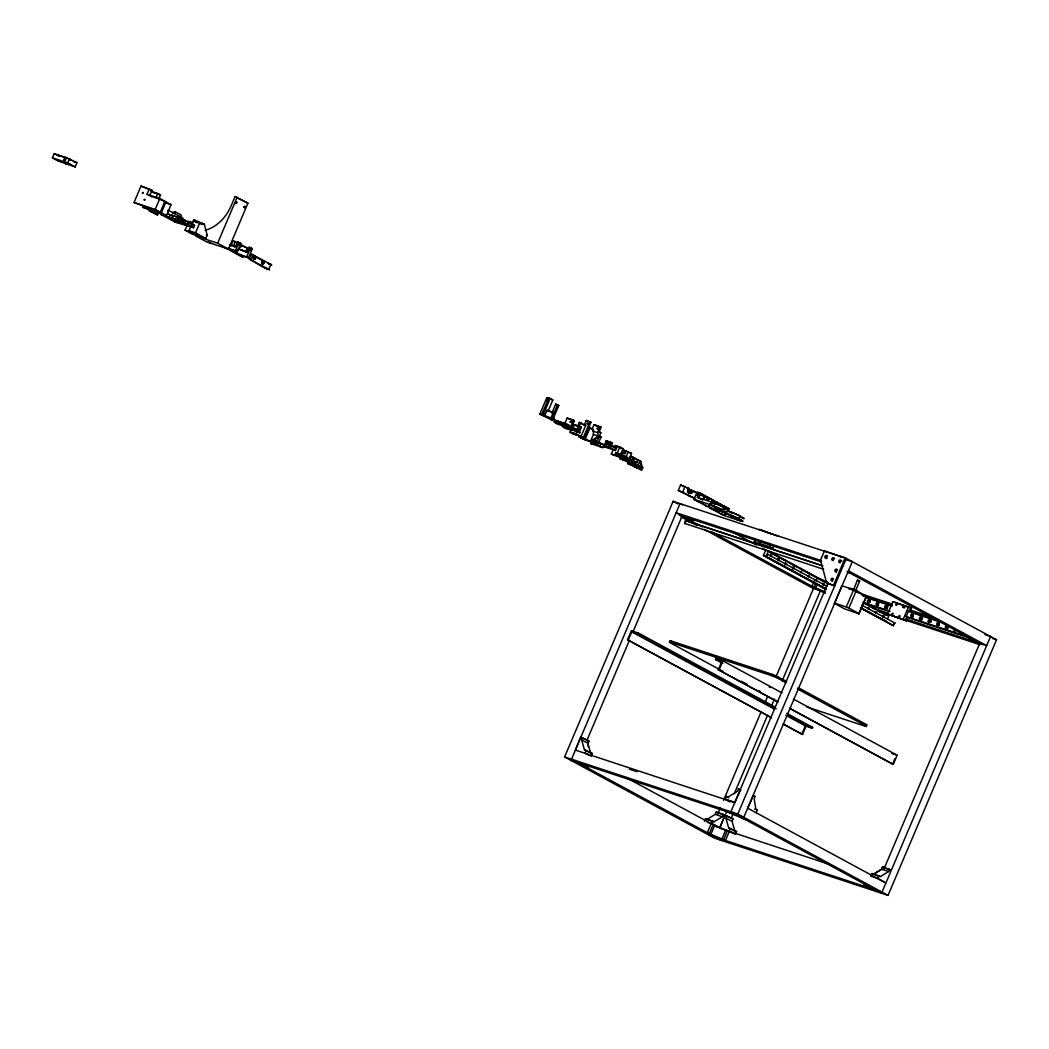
<?xml version="1.0" encoding="UTF-8"?>
<svg xmlns="http://www.w3.org/2000/svg" width="1049" height="1049" viewBox="0 0 1049 1049"><rect width="100%" height="100%" fill="white"/><g stroke="black" fill="none" stroke-linecap="round" stroke-linejoin="round"><path stroke-width="1.5" d="M607.305 444.252L607.148 442.862L606.846 444.278M624.876 453.758L625.768 452.88M922.359 619.238L921.717 618.163L921.573 619.644M261.87 262.329C263.089 264.728 263.102 259.89 261.962 262.053M770.792 556.547L770.517 555M800.557 572.177L801.633 571.338L800.977 572.859M904.395 607.948L904.723 607.279M234.425 247.144L235.855 246.397L230.19 245.125M578.576 428.372L578.327 429.592M578.353 428.661C578.379 426.156 576.15 430.195 578.261 428.831M598.402 428.254L597.996 429.552M598.022 428.621C598.022 426.104 595.819 430.156 597.93 428.792M868.087 608.499L868.113 607.673M591.216 756.277L592.331 753.51L590.6 752.933L587.846 743.164L588.764 740.856L580.569 737.185L575.403 750.101L734.746 802.629M590.6 752.933L584.477 749.956L581.723 740.174L582.654 737.867M584.477 749.956L586.207 750.533L585.093 753.3L589.997 755.673M719.64 828.172L724.807 815.257L726.878 815.952L733.002 818.928L732.084 821.236L734.838 831.018L736.568 831.582L735.454 834.348L711.222 823.622L707.341 832.749L725.462 840.498L730.445 828.605L728.714 828.028L725.96 818.246L726.878 815.952M63.766 160.051L64.815 160.392L66.035 157.507L76.931 162.687L75.135 166.922L58.456 161.126L52.45 157.875L54.246 153.626L66.349 157.901L65.117 160.772L63.766 160.051L64.986 157.166M66.126 163.959L66.703 162.582M75.135 166.922L67.687 162.897L69.496 158.661M156.485 210.482L157.088 210.81L134.036 202.509L141.012 186.079L152.026 190.289L149.705 195.757L147.004 194.301L149.325 188.82M156.131 197.618L157.875 193.514L150.938 191.233M158.832 199.087L160.576 194.97L157.875 193.514M159.815 198.523L164.929 201.29L160.274 212.239L155.173 209.472L159.815 198.523L147.004 194.301M157.56 214.927L151.554 211.675L154.662 212.698L153.77 212.213L148.919 210.613L157.56 214.927L158.596 212.488M166.424 215.635L161.31 212.868L165.965 201.919L171.066 204.673L166.424 215.635L142.585 207.204L162.333 213.708L161.73 213.393M181.91 218.585L194.524 225.417L193.554 227.699L180.939 220.867L181.91 218.585L168.115 214.035L168.063 210.062L182.788 218.035M185.083 230.19L192.465 232.616L189.004 230.741L193.672 219.792L194.603 220.106L204.358 224.211L207.204 235.317L205.84 238.516L191.993 233.94L185.083 230.19L188.807 221.431L193.239 222.886M194.603 220.106L194.117 221.247L204.358 224.211M197.605 221.732L197.12 222.873L194.563 221.129M205.84 238.516L195.494 232.878L199.756 222.847L202.759 224.473L203.152 223.568M195.52 234.779L197.527 235.448L193.777 233.835L195.52 234.779L196.36 233.127M228.459 249.072L217.641 243.211L195.822 236.025L206.64 241.873L228.459 249.072L247.931 203.191L235.028 196.661L231.16 205.788A35.286 25.661 -61.6 0 1 205.171 230.282M217.641 243.211L237.113 197.343M230.872 246.109L233.088 240.89L235.33 241.624L247.341 248.141L245.689 252.048M233.665 245.545L235.33 241.624M221.378 245.781L226.663 248.639L237.271 251.629L240.759 243.407L237.572 241.978L235.632 246.541L229.836 244.627M237.271 251.629L235.461 250.645L238.949 242.437M236.563 253.517L238.49 248.954L247.197 251.826L249.124 247.262L250.514 247.721L252.324 248.692L248.443 257.818L238.359 254.501L243.473 257.267L241.231 256.533L229.22 250.016L248.443 257.818M246.646 256.848L250.514 247.721M249.229 258.946L269.606 269.829L263.64 267.482L249.229 258.946L251.301 254.055L271.743 264.925L268.964 264.086M250.96 259.509L253.032 254.632M268.846 269.187L270.917 264.309M539.815 414.145L546.791 397.715L550.253 398.856L548.758 398.043L541.782 414.473L543.277 415.286L539.815 414.145L551.394 419.797M558.789 405.557L555.642 404.14L558.789 405.557L552.482 420.269L551.21 419.587L552.049 418.695L553.61 419.089L543.159 414.932L550.135 398.502L548.758 398.043M543.893 415.745L544.379 414.604M555.734 404.035L551.853 413.162L552.613 412.375L548.194 410.92L552.849 399.957L550.135 398.502M551.21 419.587L557.517 404.875M552.049 418.695L554.567 413.018L553.361 412.362L546.988 410.264L544.654 415.732M553.426 419.285L554.095 417.948L552.535 417.554L554.095 417.948M571.705 428.438C568.86 425.225 551.905 425.566 554.488 420.059L566.617 424.045L569.319 425.514L568.637 427.113L571.705 428.438L574.301 420.583L567.155 418.04L564.637 423.98L565.595 424.491L561.097 422.878M553.806 421.646L555.432 422.052L556.114 420.452M575.35 430.457L579.507 431.821L579.809 432.831C576.963 429.631 560.009 429.959 562.605 424.452L564.218 424.845M555.432 422.052L563.051 424.57L563.733 422.97M568.637 427.113L565.936 425.645L566.617 424.045M570.197 427.625L573.397 420.098M561.923 426.051L571.167 428.962L571.836 427.363L574.721 428.451L577.435 429.906L576.753 431.506L579.809 432.831M573.685 433.906C568.742 431.703 568.715 433.211 572.033 429.329M572.754 428.372L574.301 424.714L580.543 426.773L581.434 427.258L579.507 431.821M576.753 431.506L574.039 430.038L574.721 428.451M577.593 426.484L579.336 422.367L585.683 425.514L581.028 436.463L584.503 437.839L589.905 427.284L589 426.799L590.941 422.236L586.234 420.492L584.293 425.055L585.683 425.514M581.028 436.463L576.071 433.788L577.225 431.047M578.969 426.943L580.713 422.826M578.314 432.018L580.543 426.773M583.454 437.263L590.036 421.75M585.093 435.597L587.414 430.116M591.321 442.035L585.316 438.784L589.971 427.835L588.581 427.376L593.419 429.71L593.419 434.483L590.417 441.55L598.271 436.082L599.176 436.568L591.321 442.035L582.838 439.033M592.029 429.251L593.97 424.675L601.116 427.218L599.176 431.795L600.828 432.686L596.684 442.455M599.333 442.586L595.714 441.026L595.124 442.403L597.065 443.045L597.655 441.668L603.962 444.855L602.795 447.595L591.02 443.701L592.672 439.793M591.02 443.701L592.58 444.225L594.56 440.606L598.546 441.917L597.392 444.658L602.795 447.595M593.419 434.483L598.271 436.082L597.694 432.673L600.212 426.733M592.58 444.225L594.56 440.606M598.336 443.347L601.051 436.961L599.399 436.056M600.369 444.828L600.959 443.465M603.713 446.651L606.23 440.711L612.393 443.098L611.029 446.297L616.655 447.792L615.488 450.532L603.713 446.651L605.273 447.162L607.266 443.557L616.655 447.792M604.617 447.136L607.135 441.196L606.23 440.711M605.273 447.162L607.266 443.557M609.377 445.392L610.741 442.193M615.488 450.532L610.085 447.608L611.252 444.868M611.279 454.112L614.74 455.253L615.711 452.971L621.782 454.492L627.184 457.43L626.214 459.711L611.279 454.112L613.114 449.772M620.261 455.135L622.975 448.749L614.963 445.445L619.815 447.044L617.1 453.43L615.711 452.971M614.74 455.253L616.825 455.463L617.795 453.181M621.664 454.401L623.512 450.06L631.511 453.378L628.797 459.764M626.214 459.711L620.811 456.774L621.782 454.492M628.836 460.236L626.896 459.593L627.486 458.229L635.733 462.045C635.445 469.27 626.437 459.816 619.828 458.741L623.29 459.882L624.26 457.6M625.65 458.059L628.364 451.66M623.29 459.882L625.361 460.091L626.332 457.81L630.318 459.121L629.348 461.403L634.763 464.327M641.647 470.044L632.626 465.166L633.399 463.343L640.021 466.189L642.722 467.657L641.647 470.044L627.604 463.514L630.711 456.21L640.926 461.494L642.421 468.221L641.516 467.736L640.034 460.996L637.7 466.477L634.094 464.523M635.786 466.871L636.559 465.048M639.247 468.024L640.021 466.189M888.044 895.374L714.841 838.269L564.598 756.945L673.091 501.33L846.307 558.435L737.801 814.037L888.044 895.374L996.55 639.759L845.192 557.832L824.409 550.974L820.528 560.1L826.638 582.929L834.676 585.814L826.638 582.929M678.323 490.408L694.74 498.367L678.323 490.408L680.644 484.926L688.655 488.336A3.986 2.714 -71.8 0 0 689.508 493.279A3.986 2.714 -71.8 0 0 693.468 490.932L697.074 492.886L694.136 491.915M682.729 491.85L685.049 486.382M771.579 717.831L627.551 639.864L631.419 630.737L638.343 633.019L775.185 707.092M770.831 717.28L628.233 640.1L631.721 631.878L637.962 633.937L776.234 708.783M587.112 739.925L629.23 640.69M633.058 631.668L682.204 515.885M694.11 499.363L709.871 504.556A11.198 0.997 23 0 1 722.132 509.617L722.958 510.089L721.384 509.486A9.205 0.813 23 0 0 711.078 505.212L722.197 511.23A9.205 0.813 23 0 0 724.269 511.047L726.052 511.742A11.198 0.997 23 0 1 723.39 511.886L707.065 506.47L693.835 499.35L697.218 492.06L700.719 493.541L697.887 492.414M685.561 520.566L684.853 523.543L685.561 520.566L822.875 565.831M637.962 633.937L638.343 633.019M702.751 500.085L697.349 497.318L699.29 492.755L713.123 500.124L710.737 499.376M698.647 497.869L700.588 493.305M700.653 495.18L701.23 493.817L699.29 493.174L702.922 494.722L702.332 496.098M703.145 499.324L704.666 495.771L701.23 493.817M708.468 499.416L709.045 498.039L710.737 498.957L708.796 498.314M709.871 504.556L711.038 501.828A11.198 0.997 23 0 1 723.299 506.877L724.151 507.349L722.551 506.746A9.205 0.813 23 0 0 714.094 503.127M711.458 503.389L712.9 499.967M712.087 503.704L713.333 500.793L716.847 502.261M714.448 503.756L715.405 501.474L728.937 508.791M715.733 504.307L716.703 502.025M722.827 671.242L670.101 642.696C667.715 641.332 671.635 643.142 671.058 640.939L773.283 674.651L786.619 681.365M728.058 510.981L729.029 508.699M709.937 508.018L726 513.289A11.198 0.997 23 0 1 738.247 518.35L739.073 518.822L737.539 518.232A9.205 0.813 23 0 0 727.193 513.944L738.312 519.95L739.479 517.223A9.205 0.813 23 0 0 741.237 517.734M774.018 545.808L772.851 548.548L757.273 543.408L754.257 541.782L755.228 539.501M722.761 663.414L715.562 659.519L715.942 658.602L722.879 660.883L781.925 692.851M826.389 589.63L763.436 555.55L765.757 550.069M772.851 548.548L769.848 546.922L770.818 544.641M826.297 588.987L766.203 556.455L768.524 550.987L828.631 583.519M777.361 701.755L718.303 669.787L721.791 661.578L715.562 659.519M825.366 588.895L766.281 556.914L767.448 554.187L766.806 557.098L825.891 589.066M778.056 701.978L718.998 670.023L722.879 660.883M704.404 821.341L705.571 818.6L714.12 821.773L722.355 816.725L723.325 814.43L716.218 812.057L715.248 814.339L707.026 819.387L705.571 818.6M670.468 642.316L772.313 675.884L772.903 674.52M814.181 581.054L811.965 586.26L825.17 591.885M626.043 777.506L718.237 827.412L711.51 823.714L712.677 820.974M709.426 833.431L713.294 824.304M814.05 586.955L815.716 583.034M717.765 813.972L720.322 807.953M723.508 800.439L761.168 711.72M764.996 702.699L767.553 696.693M775.84 677.143L813.5 588.423M710.92 834.243L714.802 825.117M815.545 587.768L817.21 583.847M786.042 682.729L777.493 678.1L778.07 676.736M719.588 828.277L726.603 811.742M734.274 793.7L767.462 715.51M771.29 706.488L774.477 698.975M782.134 680.932L820.423 590.718M827.884 583.218L730.878 811.756L881.121 893.079M721.922 838.951L725.803 829.825M731.337 817.997L733.251 813.486M723.653 839.528L727.534 830.388M833.562 585.211L845.192 557.832M853.545 590.036L857.387 580.136L858.305 580.412L859.669 581.107L855.486 590.81M853.65 589.643L841.875 585.762L834.506 603.109L846.281 606.991L853.65 589.643L856.233 590.744L866.448 596.278L858.908 613.822L844.537 608.826L834.322 603.293M859.092 613.626L848.877 608.092L856.233 590.744M806.012 726.223L802.524 734.431L801.829 734.208L805.711 725.082L812.634 727.363L812.241 728.281L806.012 726.223L785.845 715.3M858.908 613.822L866.448 596.278M887.677 613.993L892.909 601.68L908.5 606.82L911.502 608.446L910.047 611.869L908.552 611.056L906.231 616.524L907.726 617.337L906.27 620.759L887.677 613.993L906.27 620.759M887.559 618.779L888.726 616.051L862.973 602.1M893.092 625.558L894.771 622.988L893.092 625.558L861.386 608.407M903.268 619.133L908.5 606.82M806.838 706.974L865.477 726.314C864.848 724.112 868.795 725.921 866.422 724.557L798.027 687.528M865.477 726.314C868.113 727.18 864.835 725.79 866.422 724.557M793.45 699.093L897.157 755.228L893.289 764.354L892.594 764.131L894.915 758.65M865.412 886.628L863.615 885.658L864.717 883.048M889.591 869.254L888.634 871.535L880.399 876.584L871.85 873.411L873.306 874.21L881.527 869.149L882.497 866.867L891.335 870.211L885.658 868.297M756.106 812.713L757.326 809.998L755.818 809.185L754.179 798.722L755.201 796.466L753.392 795.483L747.688 808.163L885.92 882.983L877.79 878.524L878.957 875.784M884.045 868.782L979.779 643.247M551.027 417.843L553.361 412.362M725.174 799.154L726.38 796.453L728.111 797.017L737.447 791.287L738.47 789.032L740.542 789.713L734.864 802.354L725.174 799.154L729.881 801.974M770.609 555.472L771.579 555.065L771.251 556.508M777.834 559.891L777.873 558.737M785.622 563.601C788.087 562.316 785.111 566.683 785.386 562.802M823.19 583.939L824.16 583.532L823.99 584.857M875.771 612.406L876.754 612L876.426 613.442M548.076 400.731L546.962 400.757L548.129 400.207M615.212 448.12L616.327 448.093L615.212 448.802M713.831 503.756L713.097 502.917M760.341 542.084L760.197 542.792M887.756 607.83L887.257 606.663L886.929 608.223M261.791 262.512L261.752 261.201M636.258 462.347L636.323 461.232M243.04 251.17L244.365 251.222M706.528 500.006L706.672 498.852M723.246 508.162L724.085 508.096L723.718 509.224M792.729 568.191L792.992 567.011M587.938 423.455C585.329 425.461 588.568 420.636 587.663 424.307M931.053 622.109L929.886 621.939L931.04 621.008M253.294 258.054L253.425 256.717M553.636 414.001L554.567 413.018M237.572 243.486L237.599 244.784M249.138 248.77L249.151 250.068M947.706 626.725L947.719 628.233M882.72 617.1L882.786 615.514M873.686 874.276L881.684 869.359L882.694 867.103L884.779 867.798M151.148 196.622L152.105 196.596M607.896 443.373L607.004 444.252M870.132 602.428L869.254 601.956L870.106 600.92M878.59 603.804L877.921 604.814L878.616 605.365M913.233 615.225L913.076 616.812M939.406 625.27L938.54 624.798L939.393 623.762M883.769 617.573L884.137 615.96L883.258 617.297M181.189 217.366L181.162 214.979L175.144 211.728L172.77 212.501L172.783 213.852M178.92 222.493L180.231 223.031L178.986 222.558M563.418 424.989L564.795 425.579L563.483 425.055M573.541 428.372L572.846 428.123M595.675 444.252L597.038 444.815L595.688 444.278M608.368 447.202L609.744 447.779L608.433 447.267M630.947 462.779L632.311 463.37L630.96 462.806M692.943 491.168L691.842 490.617M689.285 496.046L690.662 496.636L689.298 496.072M697.323 500.963L698.686 501.553L697.336 500.989M721.253 513.918L722.63 514.508L721.266 513.944M849.034 588.961L849.887 589.066M853.27 589.826L854.188 590.115M686.531 659.637L687.344 660.057M686.925 660.975L686.23 660.726M759.424 699.093L758.099 698.503L759.463 699.093M725.292 508.175L727.219 509.001A11.198 0.997 23 0 1 727.429 509.919M560.297 422.091L563.038 423.219L560.756 422.38M698.175 494.328L697.467 495.626M636.848 465.664L637.582 465.887M638.985 466.058L639.693 466.307M638.198 466.241L637.477 465.992M634.671 466.595L634.002 466.359M708.967 505.002L710.33 505.566M710.304 505.579L709.045 505.067M719.85 510.312L721.188 510.889L719.916 510.391M726.721 513.931L725.462 513.394L726.8 513.918M731.114 516.96L732.438 517.563L731.101 516.987M554.488 420.059L556.363 421.121M859.603 581.12L858.738 580.831M858.593 592.37C861.045 592.069 847.015 586.404 850.595 589.066M571.154 429.067L567.745 428.11L571.299 429.657M713.333 500.793L717.346 503.114M671.058 640.939L669.8 640.677L670.691 641.332M247.931 203.191L235.028 196.661M59.072 155.501L66.349 157.901M73.469 161.546L76.931 162.687M152.026 190.289L141.012 186.079M52.45 157.875L67.687 162.897M152.262 192.229L160.576 194.97M151.135 196.229L161.743 199.861L159.435 199.1M162.503 200.49L164.929 201.29M164.064 201.67L166.975 202.759M166.791 203.27L171.066 204.673M200.162 223.621L202.759 224.473M134.036 202.509L155.173 209.472M160.274 212.239L153.626 209.669M161.31 212.868L156.458 211.269L158.268 212.239M191.705 222.808L188.807 221.431M180.939 220.867L161.048 214.494L161.022 213.144M191.456 224.407L194.524 225.417M193.554 227.699L174.868 221.982L161.048 214.494M240.759 243.407L237.572 241.978M252.324 248.692L249.124 247.262M247.341 248.141L239.762 244.509M206.273 235.015L207.204 235.317M189.004 230.741L195.494 232.878M247.551 252.324L238.49 248.954M228.262 248.272L235.461 250.645M268.701 263.823L270.262 264.348L267.928 263.076M552.849 399.957L546.791 397.715M588.397 421.396L590.941 422.236M595.57 425.396L601.116 427.218M570.407 419.298L574.301 420.583M598.336 431.86L600.828 432.686M575.901 425.435L581.434 427.258M592.842 431.073L597.694 432.673M541.782 414.473L543.159 414.932M575.809 425.527L576.504 425.763L574.301 424.714M564.637 423.98L569.319 425.514M601.051 436.961L599.254 436.2M573.921 428.753L577.435 429.906M607.135 441.196L612.393 443.098M570.879 432.07L576.071 433.788M627.014 451.476L623.512 450.06M608.25 445.484L609.364 445.851M584.503 437.839L573.947 434.011M630.134 452.919L631.511 453.378M599.936 443.517L603.962 444.855M585.316 438.784L578.825 436.856L586.207 439.99L580.726 437.643L582.746 438.784M606.099 446.297L610.085 447.608M593.406 443.347L597.392 444.658M640.926 461.494L630.711 456.21M623.027 456.053L627.184 457.43M618.779 455.122L621.27 456.118M631.105 459.777L627.486 458.229M616.825 455.463L620.811 456.774M623.749 457.81L624.863 458.177M632.731 460.655L630.79 460.013L632.468 460.931M631.577 460.681L635.733 462.045M625.361 460.091L629.348 461.403M639.261 466.517L642.722 467.657M627.604 463.514L632.626 465.166M684.25 486.88L685.299 487.221M687.226 488.296A3.986 2.714 -71.8 0 1 687.37 487.903L688.655 488.336M687.698 491.378A3.986 2.714 -71.8 0 0 689.062 489.477L693.468 490.932M702.974 494.853L701.938 494.512L704.666 495.771M709.308 498.59L712.14 499.717M697.349 497.318L711.038 501.828M723.167 505.998L724.203 506.339L722.525 505.434M772.418 534.347L759.489 529.457L778.083 536.223M845.389 559.405L852.312 561.687L743.82 817.289L570.604 760.197M821.577 560.691L676.146 512.751L702.319 526.913M679.385 515.085L821.393 561.897M690.57 520.553L692.655 521.235L691.147 520.422L691.934 519.596L693.664 520.173L691.855 519.203M847.841 572.4L849.926 573.082M754.257 541.782L769.848 546.922M686.02 520.802L821.787 565.568M684.407 523.307L823.701 569.319M763.436 555.55L766.203 556.455M911.502 608.446L892.909 601.68M815.847 577.134L827.674 582.169M858.292 592.908L892.332 604.132M909.352 609.744L934.108 617.9M984.998 634.684L990.544 636.507L882.039 892.122L708.836 835.017M861.845 595.019L866.264 596.475M992.393 638.382L996.55 639.759M863.117 596.068L892.371 605.719M907.765 610.793L941.635 621.952M867.051 597.878L891.689 606.007M911.699 612.603L937.885 621.231M863.865 602.559L890.037 611.187M905.431 616.261L967.021 636.573M864.73 603.359L889.368 611.475M906.297 617.061L969.42 637.871M971.322 638.802L969.25 638.107L970.745 638.92L969.971 639.746L968.24 639.182L970.037 640.152M825.025 592.344L813.46 588.541L704.023 529.299M872.991 608.158L888.451 613.259M905.471 618.871L986.663 645.633L848.444 570.813M878.996 611.41L979.556 644.558M627.551 639.864L628.233 640.1M718.303 669.787L718.998 670.023M891.624 753.405L897.157 755.228M588.764 740.856L580.569 737.185M629.374 769.166L637.11 771.71M564.598 756.945L737.801 814.037M585.945 767.029L588.03 767.724L586.522 766.911L587.309 766.085L589.04 766.649L587.23 765.678M745.301 819.571L727.18 811.808M733.002 818.928L724.807 815.257M870.618 874.525L872.348 875.102M721.017 828.631L829.484 864.389M866.697 885.277L864.625 884.595L866.12 885.408L865.346 886.235L863.615 885.658M881.527 869.149L888.634 871.535M715.248 814.339L722.355 816.725M874.722 874.682L880.399 876.584M707.026 819.387L714.12 821.773M870.683 876.151L877.79 878.524M707.249 822.285L711.51 823.714M772.313 675.884L777.493 678.1M726.852 508.109L720.086 504.595M196.714 233.534L193.855 232.563L196.333 233.481M850.765 589.328L853.112 590.194M856.613 591.728L857.715 592.108M754.598 808.976L757.326 809.998M563.051 424.57L565.936 425.645M571.167 428.962L574.039 430.038M71.188 159.986L69.824 159.33L71.489 159.946M62.835 162.005L62.691 161.939M769.507 686.977L770.49 687.462L769.415 687.069M574.485 434.234C581.107 436.45 567.207 430.405 572.898 433.552M569.109 418.866L567.155 418.04M702.896 503.009L702.056 502.694L702.673 503.048M574.446 434.417L572.662 433.657M59.059 155.75L58.049 155.449L58.678 155.79M181.936 219.084L182.644 219.32L182.028 218.979M181.097 221.169C179.143 220.487 183.011 221.955 181.005 221.273M190.721 226.374C188.676 225.692 192.701 227.174 190.616 226.479M572.938 428.031L572.243 427.782L573.567 428.346M572.269 429.618C570.236 428.936 574.275 430.431 572.164 429.723M619.828 456.617C617.717 455.895 621.873 457.43 619.736 456.708M628.757 460.327L628.063 460.078L628.941 460.406M705.872 505.434C703.8 504.726 707.905 506.247 705.767 505.539M686.321 660.621L685.626 660.372L686.951 660.949M639.588 466.399L640.31 466.648L638.959 466.071M638.92 468.129C636.94 467.448 640.926 468.942 638.815 468.234M634.094 466.254L633.386 466.005L634.737 466.582M710.724 502.432L711.497 502.825L710.855 502.497M715.706 508.49C713.595 507.795 717.752 509.289 715.602 508.581M708.783 506.195C706.711 505.526 710.816 507.008 708.678 506.3M724.898 514.928C722.813 514.233 726.931 515.728 724.793 515.033M846.281 606.991L848.877 608.092M739.086 515.662L740.266 516.069L739.414 515.61A11.198 0.997 23 0 0 727.154 510.548M155.986 214.18C157.848 215.137 154.059 213.314 155.895 214.284M628.377 461.232C630.226 462.203 626.437 460.367 628.272 461.337M854.489 590.233L855.551 590.81M854.424 590.744L855.722 591.308M609.941 444.488L611.606 445.379L608.826 444.12M620.47 454.112L622.136 455.017L619.356 453.745M760.027 691.291L758.781 690.701M691.907 490.762L692.969 491.142M858.148 580.569L857.387 580.136M738.889 515.57L738.194 515.243A9.205 0.813 23 0 0 728.36 511.204L732.53 513.459M710.737 502.065L711.812 502.484L710.553 501.96M581.723 740.174L587.846 743.164M725.96 818.246L732.084 821.236M586.207 750.533L592.331 753.51M730.445 828.605L736.568 831.582M728.714 828.028L734.838 831.018M856.889 591.872L857.885 592.37M839.37 556.154L841.783 557.452M586.234 420.492L587.138 420.977M593.97 424.675L596.317 425.802M824.409 550.974L825.524 551.577M589.971 427.835L593.419 429.71M579.336 422.367L584.293 425.055M619.815 447.044L622.975 448.749M847.12 571.561L982.139 644.65M546.988 410.264L548.194 410.92M727.363 507.952L728.268 508.45L725.423 507.323L726.328 507.808M714.002 501.134L718.617 503.31M718.054 503.232L720.781 504.49L715.838 502.038M233.088 240.89L237.1 243.066M698.49 492.899L709.439 498.826M687.37 487.903L687.974 488.231A2.99 2.032 -71.8 0 0 688.616 491.942A2.99 2.032 -71.8 0 0 691.579 490.185M680.644 484.926L683.056 486.225M689.062 489.477L692.668 491.43M715.025 503.979L712.245 502.471A9.205 0.813 23 0 1 713.595 502.943M251.301 254.055L264.623 262.001M592.685 442.363L593.446 442.77M66.035 157.507L70.991 160.195M168.115 214.035L170.921 215.556M54.246 153.626L57.852 155.58M211.098 243.25L208.331 241.952L210.128 242.935M682.427 504.923L680.027 503.612L571.521 759.227L721.764 840.551M730.668 531.03L756.591 545.06M762.348 548.181L766.662 550.515M770.989 552.849L785.386 560.651M788.258 562.212L796.899 566.88M799.784 568.44L822.862 580.936M770.045 552.39L787.222 561.687M790.081 563.234L825.851 582.601M864.494 603.516L874.512 608.931M877.37 610.479L885.959 615.134M673.091 501.33L677.903 503.94M767.448 554.187L827.045 586.339M861.635 605.05L894.771 622.988M860.639 607.581L886.405 621.519L860.731 608.21M860.468 607.791L893.617 625.729M710.96 531.581L825.196 593.419M680.985 516.829L696.824 525.405M797.437 688.905L865.845 725.921M715.942 658.602L718.827 660.162M741.355 681.26L747.045 684.354M789.582 708.219L893.289 764.354M790.33 708.77L892.594 764.131M786.711 713.333L812.634 727.363M787.76 715.025L812.241 728.281M631.419 630.737L634.304 632.298M631.721 631.878L774.319 709.072M783.8 724.295L802.524 734.431M783.105 724.072L801.829 734.208M587.125 740.673L588.922 741.643L587.899 743.911L588.371 746.901M193.672 219.792L197.868 222.086M882.497 866.867L884.228 867.825M723.325 814.43L725.056 815.388L716.218 812.057M636.927 465.73L638.212 466.215M738.47 789.032L740.817 790.448M726.38 796.453L728.74 797.856M725.331 508.241L725.41 508.293A9.205 0.813 23 0 1 723.351 508.49M709.95 508.07L723.194 515.203L739.519 520.606A11.198 0.997 23 0 0 742.181 520.474L740.384 519.766A9.205 0.813 23 0 1 738.312 519.95M875.417 611.501L875.745 613.232A1.495 1.023 -71.8 0 0 876.099 612.406M808.228 576.78C810.431 577.147 808.281 573.646 808.084 576.452M614.911 447.176L612.419 446.179M822.954 583.126L823.163 584.765M793.11 568.492C795.444 569.292 793.149 565.293 793.11 568.492A1.495 1.023 -71.8 0 1 792.388 568.991M632.822 457.102L634.304 463.828M631.918 456.603L632.809 460.655M175.144 211.728L175.17 214.114M181.923 219.044A9.703 0.865 23 0 1 189.279 223.503M184.939 222.1A9.703 0.865 23 0 1 184.113 221.798M183.273 221.457A9.703 0.865 23 0 1 181.529 220.749M179.785 220.002A9.703 0.865 23 0 1 178.92 219.621M178.094 219.241A9.703 0.865 23 0 1 177.281 218.874M173.124 216.658A9.703 0.865 23 0 1 172.56 216.251M172.469 215.858A9.703 0.865 23 0 1 181.044 218.677M832.408 581.225A1.351 0.983 -61.6 0 1 833.417 578.838M836.499 572.216A1.351 0.983 -61.6 0 1 836.092 570.669A1.351 0.983 -61.6 0 1 837.548 569.751M839.987 562.762A1.351 0.983 -61.6 0 1 840.354 560.966A1.351 0.983 -61.6 0 1 841.822 560.94M833.221 560.677A1.351 0.983 -61.6 0 1 834.493 558.343M827.058 558.514A1.351 0.983 -61.6 0 1 825.969 557.635A1.351 0.983 -61.6 0 1 827.032 556.062M687.593 491.378A2.99 2.032 -71.8 0 0 689.508 489.503L690.098 489.831A3.986 2.714 -71.8 0 1 689.009 491.483M692.183 490.512A3.986 2.714 -71.8 0 1 688.76 493.056M687.764 492.506A3.986 2.714 -71.8 0 1 687.554 492.283M742.39 517.721A9.205 0.813 23 0 0 741.551 517.026L743.335 517.734A11.198 0.997 23 0 1 743.151 518.573M725.292 509.381A11.198 0.997 23 0 1 724.557 509.145M254.474 256.336A1.495 1.023 -71.8 0 1 254.959 258.264A1.495 1.023 -71.8 0 1 253.32 259.037M253.268 257.057A1.495 1.023 -71.8 0 1 253.74 256.52M261.686 261.607A1.495 1.023 -71.8 0 1 263.194 261.057A1.495 1.023 -71.8 0 1 263.26 263.037A1.495 1.023 -71.8 0 1 261.739 263.587M956.229 629.885A1.495 1.088 -61.6 0 1 954.485 630.855A1.495 1.088 -61.6 0 1 954.341 628.862M963.559 633.819A1.495 1.088 -61.6 0 1 962.707 633.124M868.913 602.742A1.495 1.088 -61.6 0 1 870.237 600.316M877.777 605.824A1.495 1.088 -61.6 0 1 878.59 603.227M886.969 608.853A1.495 1.088 -61.6 0 1 886.221 607.096A1.495 1.088 -61.6 0 1 888.097 606.204M912.656 617.376A1.495 1.088 -61.6 0 1 913.233 614.648M921.612 620.274A1.495 1.088 -61.6 0 1 920.799 618.7A1.495 1.088 -61.6 0 1 922.491 617.494M929.414 622.437A1.495 1.088 -61.6 0 1 930.856 620.3M938.396 625.807A1.495 1.088 -61.6 0 1 939.524 623.158M947.903 628.784A1.495 1.088 -61.6 0 1 946.696 627.813A1.495 1.088 -61.6 0 1 947.863 626.069M883.494 616.838A1.495 1.023 -71.8 0 1 883.088 617.455M823.399 584.306A1.495 1.023 -71.8 0 1 822.98 584.922M785.649 564.31A1.495 1.023 -71.8 0 1 785.163 564.808M778.319 559.904A1.495 1.023 -71.8 0 1 777.912 560.533M770.805 555.839A1.495 1.023 -71.8 0 1 770.399 556.468M238.648 244.561C239.5 246.803 240.09 242.175 238.648 244.561M240.129 246.515C241.008 248.783 241.545 244.076 240.129 246.515M250.213 249.846C251.039 252.127 251.721 247.38 250.213 249.846M633.216 460.445C634.055 462.727 634.697 457.98 633.216 460.445M636.638 462.294C637.294 464.576 638.343 460.013 636.664 462.15M142.389 192.95C143.084 194.852 143.805 190.984 142.389 192.95M144.198 199.782C144.893 201.67 145.601 197.855 144.198 199.782M570.118 421.816C570.997 424.098 571.744 419.456 570.118 421.816M623.696 452.932C624.548 455.2 625.361 450.598 623.696 452.932M696.706 494.695C697.585 496.977 698.332 492.335 696.706 494.695M892.109 613.835C892.987 616.117 893.735 611.475 892.109 613.835M895.99 604.709C896.869 606.978 897.59 602.388 895.99 604.709M899.045 616.13C899.885 618.399 900.711 613.783 899.045 616.13M253.465 257.779C254.304 260.467 255.235 254.959 253.465 257.831M173.78 221.155L176.953 222.493L173.78 221.155M235.841 202.562C236.654 205.853 237.966 199.572 235.841 202.562M243.958 206.955C244.771 210.246 246.082 203.965 243.958 206.955M703.551 497.934C704.154 500.373 705.151 495.771 703.551 497.934M706.974 499.783C707.551 502.248 708.639 497.567 706.974 499.783M778.043 559.76C778.738 562.579 779.879 557.229 778.043 559.76M815.611 580.084C816.306 582.916 817.446 577.553 815.611 580.084M868.192 608.551C868.9 611.397 870.027 605.981 868.192 608.551M902.927 606.951C903.661 609.312 904.631 604.722 902.927 606.951M552.377 417.069L553.177 415.247L552.377 417.069M56.279 159.658L58.154 160.484L56.279 159.658M65.038 163.198L66.153 163.67L65.104 163.211M68.054 163.539L69.929 164.365L68.054 163.539M150.781 211.492L152.118 212.082L150.859 211.505M170.305 215.006L171.59 215.543L170.305 215.006M169.335 217.287L170.633 217.851L169.335 217.287M192.295 224.434L191.416 224.119L192.269 224.434M557.898 421.331L559.235 421.921L557.976 421.344M557.216 422.931L558.553 423.521L557.294 422.944M564.139 423.39L565.463 423.98L564.218 423.403M565.332 427.323L566.67 427.913L565.332 427.323M599.018 446.035L600.356 446.625L599.097 446.061M611.711 448.985L613.049 449.575L611.711 448.985M622.437 458.151L623.775 458.741L622.516 458.177M685.167 486.933L684.433 486.684L685.141 486.933M681.509 491.824L682.847 492.414L681.588 491.837M713.477 509.683L714.815 510.273L713.556 509.696M757.745 699.421L759.083 700.011L757.745 699.421M265.122 267.823L267.429 268.832L265.122 267.823M559.681 423.652L562.356 424.819L559.76 423.665M636.14 467.474L637.438 468.051L636.14 467.474M709.373 504.621L710.671 505.198L709.452 504.648M718.224 511.427L719.522 512.004L718.29 511.453M725.147 513.722L726.446 514.285L725.147 513.722M736.018 519.045L737.316 519.609L736.018 519.045M191.967 233.245L189.961 232.576L193.711 234.189L191.967 233.245M201.185 237.887L200.215 237.559L202.995 238.857L201.185 237.887M623.775 455.895C620.339 454.912 628.495 458.059 623.775 455.895M706.41 496.715L705.361 496.361L708.088 497.619L706.41 496.715M724.754 506.641C721.332 505.644 729.475 508.791 724.754 506.641M175.314 220.67A9.703 0.865 23 0 0 189.24 225.81A9.703 0.865 23 0 0 176.402 219.516A9.703 0.865 23 0 0 175.314 220.67M832.329 580.595A1.351 0.983 -61.6 0 0 832.788 578.405A1.351 0.983 -61.6 0 0 831.005 579.533A1.351 0.983 -61.6 0 0 832.329 580.595M836.21 571.469A1.351 0.983 -61.6 0 0 836.669 569.266A1.351 0.983 -61.6 0 0 834.873 570.407A1.351 0.983 -61.6 0 0 836.21 571.469M840.079 562.343A1.351 0.983 -61.6 0 0 840.537 560.14A1.351 0.983 -61.6 0 0 838.754 561.267A1.351 0.983 -61.6 0 0 840.079 562.343M833.155 560.061A1.351 0.983 -61.6 0 0 833.614 557.858A1.351 0.983 -61.6 0 0 831.818 558.986A1.351 0.983 -61.6 0 0 833.155 560.061M826.232 557.78A1.351 0.983 -61.6 0 0 826.678 555.577A1.351 0.983 -61.6 0 0 824.894 556.704A1.351 0.983 -61.6 0 0 826.232 557.78M255.235 259.103A1.495 1.023 -71.8 0 0 255.327 256.625A1.495 1.023 -71.8 0 0 253.674 258.264A1.495 1.023 -71.8 0 0 255.235 259.103M263.653 263.666A1.495 1.023 -71.8 0 0 263.745 261.188A1.495 1.023 -71.8 0 0 262.093 262.814A1.495 1.023 -71.8 0 0 263.653 263.666M868.913 602.205A1.495 1.088 -61.6 0 0 869.424 599.766A1.495 1.088 -61.6 0 0 867.431 601.025A1.495 1.088 -61.6 0 0 868.913 602.205M877.567 605.063A1.495 1.088 -61.6 0 0 878.079 602.624A1.495 1.088 -61.6 0 0 876.099 603.883A1.495 1.088 -61.6 0 0 877.567 605.063M886.235 607.922A1.495 1.088 -61.6 0 0 886.746 605.47A1.495 1.088 -61.6 0 0 884.753 606.728A1.495 1.088 -61.6 0 0 886.235 607.922M912.21 616.484A1.495 1.088 -61.6 0 0 912.722 614.045A1.495 1.088 -61.6 0 0 910.742 615.291A1.495 1.088 -61.6 0 0 912.21 616.484M920.878 619.343A1.495 1.088 -61.6 0 0 921.389 616.891A1.495 1.088 -61.6 0 0 919.396 618.149A1.495 1.088 -61.6 0 0 920.878 619.343M929.532 622.188A1.495 1.088 -61.6 0 0 930.043 619.749A1.495 1.088 -61.6 0 0 928.063 621.008A1.495 1.088 -61.6 0 0 929.532 622.188M938.199 625.047A1.495 1.088 -61.6 0 0 938.698 622.608A1.495 1.088 -61.6 0 0 936.718 623.867A1.495 1.088 -61.6 0 0 938.199 625.047M946.854 627.905A1.495 1.088 -61.6 0 0 947.365 625.453A1.495 1.088 -61.6 0 0 945.385 626.712A1.495 1.088 -61.6 0 0 946.854 627.905"/></g></svg>
